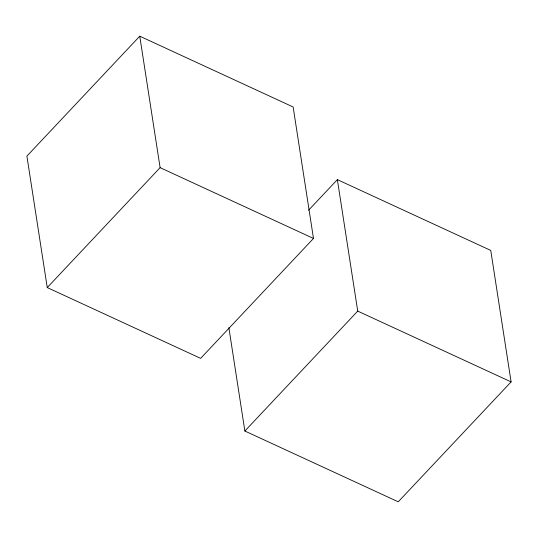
<?xml version="1.0" encoding="UTF-8"?>
<svg xmlns="http://www.w3.org/2000/svg" width="538" height="538" viewBox="0 0 538 538"><rect width="100%" height="100%" fill="white"/><g stroke="black" fill="none" stroke-linecap="round" stroke-linejoin="round"><path stroke-width="0.81" d="M139.759 36.187L26.9 156.107L47.25 287.574L200.634 358.369L313.486 238.448L293.136 106.981L139.759 36.187L160.109 167.654L47.25 287.574M308.577 210.224L337.366 179.631L490.75 250.426L511.1 381.893L398.241 501.813L244.864 431.019L228.865 327.669M244.864 431.019L357.723 311.105L337.366 179.631M160.109 167.654L313.486 238.448M357.723 311.105L511.1 381.893"/></g></svg>
